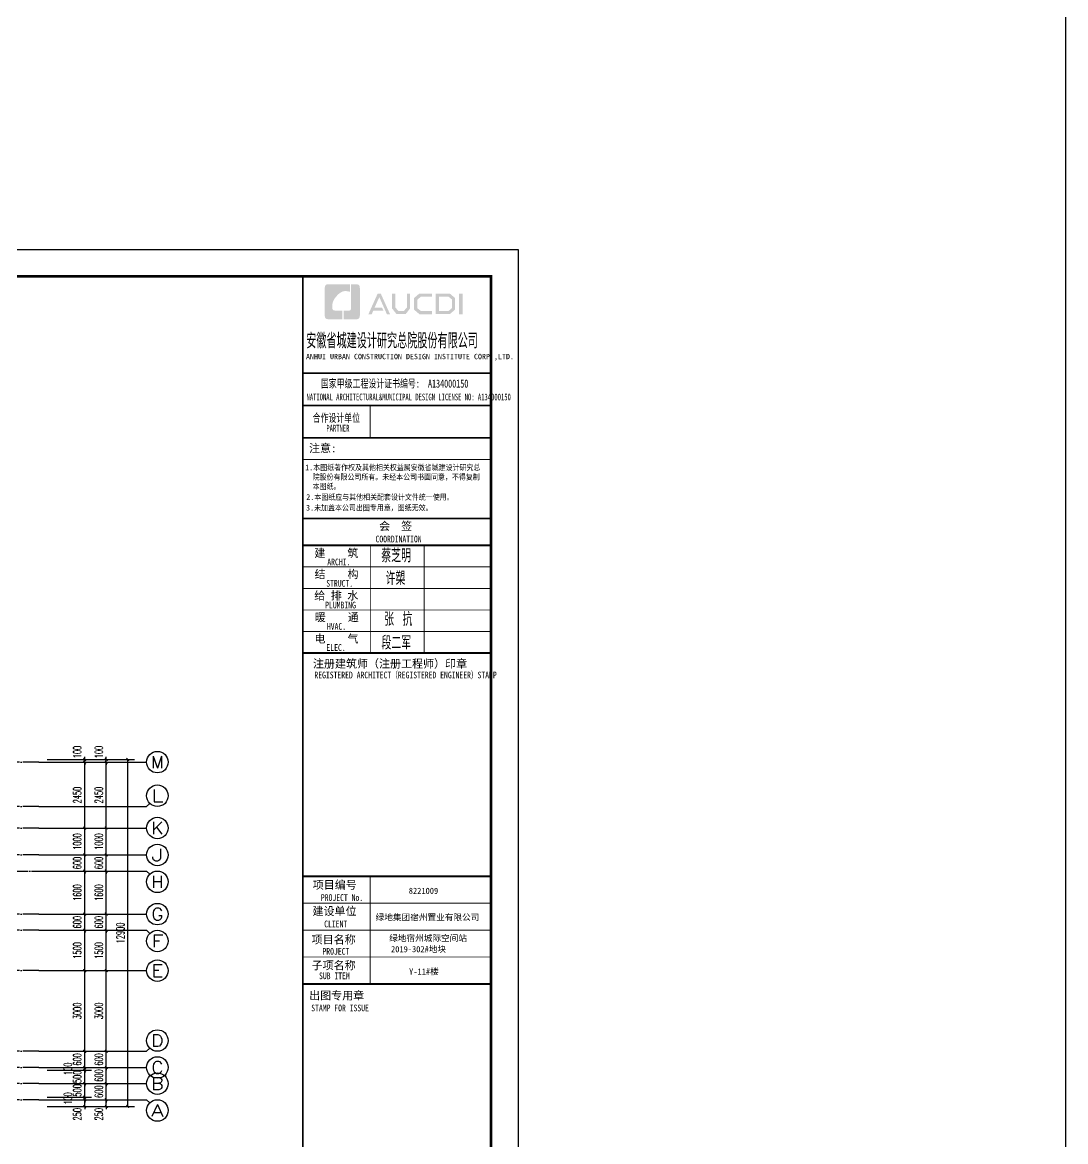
# Model space of a CAD drawing. Extents: x 27938 to 1507990, y 110129 to 923079.
# Drawn here: x 879302 to 918057, y 282654 to 324258 of the extents above; entities that cross this region are included whole.
import ezdxf
from ezdxf.enums import TextEntityAlignment as Align

# ---------------------------------------------------------------- set-up
doc = ezdxf.new("R2010")
doc.units = 0
doc.header["$LTSCALE"] = 1000
doc.header["$MEASUREMENT"] = 0
doc.linetypes.add('DOTE', pattern=[2.42, 2, -0.2, 0.02, -0.2])
for name, color, linetype in [('----建筑底图', 8, 'Continuous'), ('AXIS', 3, 'Continuous'), ('AXIS_TEXT', 7, 'Continuous'), ('DOTE', 1, 'Continuous'), ('图框', 140, 'Continuous'), ('图签文字', 147, 'Continuous')]:
    doc.layers.add(name, color=color, linetype=linetype)
doc.layers.add('yichutu', color=7, linetype='Continuous', true_color=0xffffff, plot=False)
doc.layers.add('图签', color=147, linetype='Continuous', lineweight=18)
doc.styles.add('_TCH_AXIS', font='COMPLEX', dxfattribs={"bigfont": 'GBCBIG'})
doc.styles.add('_TCH_DIM_T3', font='SIMPLEX.shx', dxfattribs={"width": 0.494118, "bigfont": 'GBCBIG.shx'})
doc.styles.add('COMPLEX', font='COMPLEX')
doc.styles.add('HT', font='simhei.ttf')
doc.styles.add('宋体', font='', dxfattribs={"height": 50})
doc.styles.add('建筑图签-1', font='simhei.ttf', dxfattribs={"width": 0.7})
doc.styles.add('建筑图签-2', font='TXT.shx', dxfattribs={"width": 0.5, "bigfont": 'HZTXT.shx'})
doc.styles.get('宋体').set_extended_font_data('SimSun')
doc.dimstyles.new('_TCH_ARCH&&100', dxfattribs={"dimtxt": 297.5, "dimasz": 100, "dimexe": 250, "dimexo": 300, "dimgap": 126.25, "dimtad": 1, "dimdec": 0, "dimzin": 0, "dimdsep": 46, "dimtxsty": '_TCH_DIM_T3', "dimblk": 'ARCHTICK', "dimcen": 0.09, "dimclrt": 4, "dimazin": 2, "dimtfac": 1, "dimtdec": 0, "dimtix": 1, "dimtmove": 2, "dimatfit": 3, "dimfxl": 100, "dimtolj": 1, "dimtzin": 0, "dimarcsym": 0})

# ---------------------------------------------------------------- blocks, each defined once
blk = doc.blocks.new('院标1')
h = blk.add_hatch(color=150)
h.dxf.hatch_style = 1
h.set_gradient(color1=(33, 113, 253), color2=(33, 113, 253), tint=1, name='INVCURVED')
edge = h.paths.add_edge_path()
edge.add_spline(control_points=[(116373, 648379), (116379, 648379), (116382, 648379), (116391, 648379), (116391, 648379), (116391, 648379), (116616, 648379), (116616, 648379), (116616, 648379), (116616, 648379), (116616, 648054), (116616, 648054), (116616, 648054), (116616, 648054), (116108, 648054), (116108, 648054), (116108, 648054), (116028, 648054), (115963, 648111), (115963, 648199), (115963, 648199), (115963, 648199), (115963, 649215), (115963, 649215), (115963, 649215), (115963, 649295), (116018, 649360), (116108, 649360), (116108, 649360), (116108, 649360), (116897, 649360), (116897, 649360), (116897, 649360), (116897, 649360), (116897, 649080), (116897, 649080), (116897, 649080), (116897, 649080), (116566, 649140), (116356, 648859), (116356, 648859), (116245, 648719), (116240, 648545), (116247, 648466), (116247, 648466), (116254, 648386), (116247, 648466), (116247, 648466), (116247, 648466), (116247, 648466), (116258, 648374), (116373, 648379)], knot_values=[0, 0, 0, 0, 0.071429, 0.071429, 0.071429, 0.107143, 0.142857, 0.142857, 0.142857, 0.178571, 0.214286, 0.214286, 0.214286, 0.25, 0.285714, 0.285714, 0.285714, 0.321429, 0.357143, 0.357143, 0.357143, 0.392857, 0.428571, 0.428571, 0.428571, 0.464286, 0.5, 0.5, 0.5, 0.535714, 0.571429, 0.571429, 0.571429, 0.607143, 0.642857, 0.642857, 0.642857, 0.678571, 0.714286, 0.714286, 0.714286, 0.75, 0.785714, 0.785714, 0.785714, 0.821429, 0.857143, 0.857143, 0.857143, 0.928571, 1, 1, 1, 1], degree=3, periodic=0)
h = blk.add_hatch(color=150)
h.dxf.hatch_style = 1
h.set_gradient(color1=(33, 113, 253), color2=(33, 113, 253), tint=1, name='INVCURVED')
edge = h.paths.add_edge_path()
edge.add_spline(control_points=[(117268, 649215), (117268, 649215), (117268, 648199), (117268, 648199), (117268, 648199), (117268, 648114), (117212, 648054), (117123, 648054), (117123, 648054), (117123, 648054), (116663, 648054), (116663, 648054), (116663, 648054), (116663, 648054), (116663, 648379), (116663, 648379), (116663, 648379), (116663, 648379), (116865, 648379), (116865, 648379), (116865, 648379), (116907, 648379), (116941, 648413), (116941, 648455), (116941, 648455), (116941, 648455), (116941, 649360), (116941, 649360), (116941, 649360), (116941, 649360), (117123, 649360), (117123, 649360), (117123, 649360), (117204, 649360), (117268, 649306), (117268, 649215)], knot_values=[0, 0, 0, 0, 0.1, 0.1, 0.1, 0.15, 0.2, 0.2, 0.2, 0.25, 0.3, 0.3, 0.3, 0.35, 0.4, 0.4, 0.4, 0.45, 0.5, 0.5, 0.5, 0.55, 0.6, 0.6, 0.6, 0.65, 0.7, 0.7, 0.7, 0.75, 0.8, 0.8, 0.8, 0.9, 1, 1, 1, 1], degree=3, periodic=0)
blk = doc.blocks.new('TK')
at = {"layer": '图框'}
h = blk.add_hatch(color=256, dxfattribs=at)
h.paths.add_polyline_path([(547288, 547072), (547414, 547072), (547414, 546302), (547288, 546302)])
h.paths.add_polyline_path([(546536, 546956), (546536, 546430), (546896, 546430), (547020, 546536), (547020, 546855), (546900, 546956)], flags=16)
h.paths.add_polyline_path([(546418, 547074), (546418, 546311), (546940, 546311), (547138, 546482), (547138, 546910), (546943, 547074)])
h.paths.add_polyline_path([(546275, 547077), (546275, 546962), (545868, 546962), (545735, 546851), (545735, 546531), (545868, 546429), (546277, 546429), (546277, 546307), (545813, 546307), (545611, 546481), (545611, 546910), (545809, 547077)])
h.paths.add_polyline_path([(544792, 547075), (544912, 547075), (544912, 546565), (545026, 546433), (545237, 546433), (545351, 546565), (545351, 547075), (545465, 547075), (545465, 546528), (545301, 546311), (544963, 546311), (544792, 546530)])
h.paths.add_polyline_path([(544260, 547074), (544377, 547074), (544719, 546310), (544603, 546310), (544322, 546944), (544147, 546556), (544418, 546556), (544479, 546440), (544098, 546440), (544039, 546308), (543916, 546308)])
for p, q in [((541480, 544114), (548480, 544114)), ((541480, 544114), (548480, 544114)), ((541480, 542914), (548480, 542914))]:
    blk.add_line(p, q, dxfattribs=at)
blk.add_lwpolyline([(465375, 548714), (549475, 548714), (549475, 489314), (465375, 489314)], close=True, dxfattribs=at)
blk.add_lwpolyline([(465375, 548714), (549475, 548714), (549475, 489314), (465375, 489314)], close=True, dxfattribs=at)
at = {"layer": '图框', "const_width": 100}
blk.add_lwpolyline([(548475, 490314), (548475, 547714), (467875, 547714), (467875, 490314)], close=True, dxfattribs=at)
at = {"layer": '图框'}
for points, const_width in [([(541480, 490314), (541480, 547714)], 70), ([(541480, 544114), (548480, 544114)], 60), ([(541480, 542914), (548480, 542914)], 60), ([(541480, 542914), (548480, 542914)], 60), ([(543980, 542914), (543980, 541714)], 35), ([(541480, 541714), (548480, 541714)], 60), ([(541480, 541714), (548480, 541714)], 60), ([(541480, 540913), (548480, 540913)], 35), ([(541488, 538714), (548488, 538714)], 60), ([(541488, 537714), (548488, 537714)], 70), ([(541488, 537714), (548488, 537714)], 70), ([(543988, 537714), (543988, 533714)], 35), ([(545988, 537714), (545988, 533714)], 35), ([(541488, 536914), (548488, 536914)], 35), ([(541488, 536114), (548488, 536114)], 35), ([(541488, 535314), (548488, 535314)], 35), ([(541488, 534514), (548488, 534514)], 35), ([(541488, 533714), (548488, 533714)], 70), ([(541480, 525414), (548480, 525414)], 70), ([(541480, 525414), (548480, 525414)], 70), ([(543980, 521414), (543980, 525414)], 35), ([(541480, 524414), (548480, 524414)], 35), ([(541480, 523414), (548480, 523414)], 35), ([(541480, 522414), (548480, 522414)], 35), ([(548480, 521414), (541480, 521414)], 70)]:
    blk.add_lwpolyline(points, dxfattribs=dict(at, const_width=const_width))
blk.add_blockref('院标1', (426331, -101935))
for s, height, style, width, p in [('ANHUI URBAN CONSTRUCTION DESIGN INSTITUTE CORP.,LTD.', 200, '建筑图签-1', 0.91, (541598, 544636)), ('NATIONAL ARCHITECTURAL&MUNICIPAL DESIGN LICENSE NO: A134000150', 250, '建筑图签-1', 0.6, (541617, 543108)), ('PARTNER', 250, '建筑图签-1', 0.6, (542355, 541947)), ('1.本图纸著作权及其他相关权益属安徽省城建设计研究总', 210, 'HT', 0.88, (541566, 540507)), ('本图纸。', 210, 'HT', 0.88, (541845, 539803)), ('院股份有限公司所有。未经本公司书面同意，不得复制', 210, 'HT', 0.88, (541845, 540153)), (' 2.本图纸应与其他相关配套设计文件统一使用。 ', 210, 'HT', 0.88, (541455, 539406)), ('3.未加盖本公司出图专用章，图纸无效。', 210, 'HT', 0.88, (541598, 539011)), ('COORDINATION', 250, '建筑图签-1', 0.7, (544180, 537827)), ('ARCHI.', 250, '建筑图签-1', 0.7, (542389, 536975)), ('STRUCT.', 250, '建筑图签-1', 0.7, (542350, 536179)), ('PLUMBING', 250, '建筑图签-1', 0.7, (542309, 535372)), ('HVAC.', 250, '建筑图签-1', 0.7, (542374, 534579)), ('ELEC.', 250, '建筑图签-1', 0.7, (542358, 533794)), ('REGISTERED ARCHITECT（REGISTERED ENGINEER）STAMP', 250, '建筑图签-1', 0.7, (541909, 532772)), ('PROJECT No.', 250, '建筑图签-1', 0.7, (542150, 524499, -1799)), ('CLIENT', 250, '建筑图签-1', 0.7, (542274, 523520)), ('PROJECT', 250, '建筑图签-1', 0.7, (542209, 522500)), ('SUB ITEM', 250, '建筑图签-1', 0.7, (542082, 521589)), ('STAMP FOR ISSUE', 250, '建筑图签-1', 0.7, (541793, 520395))]:
    blk.add_text(s, height=height, dxfattribs=dict(at, style=style, width=width)).set_placement(p)
at = {"layer": '图签', "color": 2, "style": '宋体'}
for s, height, p in [('8221009', 229.3, (545417, 524761)), ('绿地集团宿州置业有限公司', 229.34, (544185, 523776)), ('绿地宿州城际空间站', 229.3, (544690, 523001)), ('2019-302#地块', 229.34, (544757, 522592)), ('Y-11#楼', 229.3, (545429, 521761))]:
    blk.add_text(s, height=height, dxfattribs=at).set_placement(p)
at = {"layer": '图签文字', "color": 7, "style": '建筑图签-1'}
for s, height, width, p in [('安徽省城建设计研究总院股份有限公司', 500, 0.55, (541608, 545091)), ('国家甲级工程设计证书编号:  A134000150', 300, 0.7, (542152, 543581)), ('合作设计单位', 300, 0.7, (541845, 542304))]:
    blk.add_text(s, height=height, dxfattribs=dict(at, width=width)).set_placement(p)
for s, p in [('注意:', (541711, 541177)), ('会  签', (544315, 538281)), ('建    筑', (541910, 537280)), ('结    构', (541914, 536493)), ('给 排 水', (541905, 535699)), ('暖    通', (541923, 534896)), ('电    气', (541913, 534096)), ('注册建筑师（注册工程师）印章', (541855, 533167)), ('项目编号', (541848, 524946)), ('建设单位', (541840, 523969)), ('项目名称', (541807, 522911)), ('子项名称', (541807, 521954)), ('出图专用章', (541716, 520832))]:
    blk.add_text(s, height=300, dxfattribs=at).set_placement(p)
at = {"layer": '图签文字', "color": 1, "style": '建筑图签-2', "width": 0.7}
for s, p in [('蔡芝明', (544395, 537085)), ('许槊', (544555, 536242)), ('张 抗', (544505, 534724)), ('段二军', (544401, 533845))]:
    blk.add_text(s, height=500, dxfattribs=at).set_placement(p)
blk = doc.blocks.new('yct-841-594-84100-59399.9999999999-100-1000.0')
at = {"layer": 'yichutu', "color": 7, "true_color": 0xffffff}
blk.add_lwpolyline([(0, 0), (0, 59400), (84100, 59400), (84100, 0)], close=True, dxfattribs=at)
blk = doc.blocks.new('_ArchTick')
at = {"color": 0, "linetype": 'ByBlock', "const_width": 0.4}
blk.add_lwpolyline([(-0.5, -0.5), (0.5, 0.5)], dxfattribs=at)
blk = doc.blocks.new('*D1245')
at = {"layer": 'AXIS', "color": 0, "lineweight": -2}
for p, q in [((66602, -16550), (69852, -16550)), ((69602, -29450), (69602, -16550)), ((66602, -29450), (69852, -29450))]:
    blk.add_line(p, q, dxfattribs=at)
at = {"layer": 'Defpoints', "color": 0}
for p in [(66302, -16550), (69602, -16550), (66302, -29450)]:
    blk.add_point(p, dxfattribs=at)
at = {"layer": 'AXIS', "color": 0, "lineweight": -2, "xscale": 100, "yscale": 100, "zscale": 100}
for p, rotation in [((69602, -16550), 90), ((69602, -29450), 270)]:
    blk.add_blockref('_ArchTick', p, dxfattribs=dict(at, rotation=rotation))
at = {"layer": 'AXIS', "color": 4, "insert": (69327, -23000), "char_height": 297.5, "attachment_point": 5, "rotation": 90, "style": '_TCH_DIM_T3'}
blk.add_mtext('\\A1;12900', dxfattribs=at)
blk = doc.blocks.new('*D1246')
at = {"layer": 'AXIS', "color": 0, "lineweight": -2}
for p, q in [((68802, -29200), (68802, -29100)), ((66602, -29200), (69052, -29200)), ((66602, -29450), (69052, -29450)), ((68802, -29450), (68802, -29200)), ((68802, -29450), (68802, -29550))]:
    blk.add_line(p, q, dxfattribs=at)
at = {"layer": 'Defpoints', "color": 0}
for p in [(66302, -29200), (66302, -29450), (68802, -29200)]:
    blk.add_point(p, dxfattribs=at)
at = {"layer": 'AXIS', "color": 0, "lineweight": -2, "xscale": 100, "yscale": 100, "zscale": 100}
for p, rotation in [((68802, -29200), 270), ((68802, -29450), 90)]:
    blk.add_blockref('_ArchTick', p, dxfattribs=dict(at, rotation=rotation))
at = {"layer": 'AXIS', "color": 4, "insert": (68527, -29739), "char_height": 297.5, "attachment_point": 5, "rotation": 90, "style": '_TCH_DIM_T3'}
blk.add_mtext('\\A1;250', dxfattribs=at)
blk = doc.blocks.new('*D1247')
at = {"layer": 'AXIS', "color": 0, "lineweight": -2}
for p, q in [((66602, -28600), (69052, -28600)), ((68802, -28600), (68802, -28500)), ((68802, -29200), (68802, -28600)), ((66602, -29200), (69052, -29200)), ((68802, -29200), (68802, -29300))]:
    blk.add_line(p, q, dxfattribs=at)
at = {"layer": 'Defpoints', "color": 0}
for p in [(66302, -28600), (68802, -28600), (66302, -29200)]:
    blk.add_point(p, dxfattribs=at)
at = {"layer": 'AXIS', "color": 0, "lineweight": -2, "xscale": 100, "yscale": 100, "zscale": 100}
for p, rotation in [((68802, -28600), 270), ((68802, -29200), 90)]:
    blk.add_blockref('_ArchTick', p, dxfattribs=dict(at, rotation=rotation))
at = {"layer": 'AXIS', "color": 4, "insert": (68527, -28900), "char_height": 297.5, "attachment_point": 5, "rotation": 90, "style": '_TCH_DIM_T3'}
blk.add_mtext('\\A1;600', dxfattribs=at)
blk = doc.blocks.new('*D1248')
at = {"layer": 'AXIS', "color": 0, "lineweight": -2}
for p, q in [((66602, -28000), (69052, -28000)), ((68802, -28000), (68802, -27900)), ((68802, -28600), (68802, -28000)), ((66602, -28600), (69052, -28600)), ((68802, -28600), (68802, -28700))]:
    blk.add_line(p, q, dxfattribs=at)
at = {"layer": 'Defpoints', "color": 0}
for p in [(66302, -28000), (68802, -28000), (66302, -28600)]:
    blk.add_point(p, dxfattribs=at)
at = {"layer": 'AXIS', "color": 0, "lineweight": -2, "xscale": 100, "yscale": 100, "zscale": 100}
for p, rotation in [((68802, -28000), 270), ((68802, -28600), 90)]:
    blk.add_blockref('_ArchTick', p, dxfattribs=dict(at, rotation=rotation))
at = {"layer": 'AXIS', "color": 4, "insert": (68527, -28300), "char_height": 297.5, "attachment_point": 5, "rotation": 90, "style": '_TCH_DIM_T3'}
blk.add_mtext('\\A1;600', dxfattribs=at)
blk = doc.blocks.new('*D1249')
at = {"layer": 'AXIS', "color": 0, "lineweight": -2}
for p, q in [((66602, -27400), (69052, -27400)), ((68802, -27400), (68802, -27300)), ((68802, -28000), (68802, -27400)), ((66602, -28000), (69052, -28000)), ((68802, -28000), (68802, -28100))]:
    blk.add_line(p, q, dxfattribs=at)
at = {"layer": 'Defpoints', "color": 0}
for p in [(66302, -27400), (68802, -27400), (66302, -28000)]:
    blk.add_point(p, dxfattribs=at)
at = {"layer": 'AXIS', "color": 0, "lineweight": -2, "xscale": 100, "yscale": 100, "zscale": 100}
for p, rotation in [((68802, -27400), 270), ((68802, -28000), 90)]:
    blk.add_blockref('_ArchTick', p, dxfattribs=dict(at, rotation=rotation))
at = {"layer": 'AXIS', "color": 4, "insert": (68527, -27700), "char_height": 297.5, "attachment_point": 5, "rotation": 90, "style": '_TCH_DIM_T3'}
blk.add_mtext('\\A1;600', dxfattribs=at)
blk = doc.blocks.new('*D1250')
at = {"layer": 'AXIS', "color": 0, "lineweight": -2}
for p, q in [((66602, -24400), (69052, -24400)), ((68802, -27400), (68802, -24400)), ((66602, -27400), (69052, -27400))]:
    blk.add_line(p, q, dxfattribs=at)
at = {"layer": 'Defpoints', "color": 0}
for p in [(66302, -24400), (68802, -24400), (66302, -27400)]:
    blk.add_point(p, dxfattribs=at)
at = {"layer": 'AXIS', "color": 0, "lineweight": -2, "xscale": 100, "yscale": 100, "zscale": 100}
for p, rotation in [((68802, -24400), 90), ((68802, -27400), 270)]:
    blk.add_blockref('_ArchTick', p, dxfattribs=dict(at, rotation=rotation))
at = {"layer": 'AXIS', "color": 4, "insert": (68527, -25900), "char_height": 297.5, "attachment_point": 5, "rotation": 90, "style": '_TCH_DIM_T3'}
blk.add_mtext('\\A1;3000', dxfattribs=at)
blk = doc.blocks.new('*D1251')
at = {"layer": 'AXIS', "color": 0, "lineweight": -2}
for p, q in [((66602, -22900), (69052, -22900)), ((68802, -24400), (68802, -22900)), ((66602, -24400), (69052, -24400))]:
    blk.add_line(p, q, dxfattribs=at)
at = {"layer": 'Defpoints', "color": 0}
for p in [(66302, -22900), (68802, -22900), (66302, -24400)]:
    blk.add_point(p, dxfattribs=at)
at = {"layer": 'AXIS', "color": 0, "lineweight": -2, "xscale": 100, "yscale": 100, "zscale": 100}
for p, rotation in [((68802, -22900), 90), ((68802, -24400), 270)]:
    blk.add_blockref('_ArchTick', p, dxfattribs=dict(at, rotation=rotation))
at = {"layer": 'AXIS', "color": 4, "insert": (68527, -23650), "char_height": 297.5, "attachment_point": 5, "rotation": 90, "style": '_TCH_DIM_T3'}
blk.add_mtext('\\A1;1500', dxfattribs=at)
blk = doc.blocks.new('*D1252')
at = {"layer": 'AXIS', "color": 0, "lineweight": -2}
for p, q in [((66602, -22300), (69052, -22300)), ((68802, -22300), (68802, -22200)), ((68802, -22900), (68802, -22300)), ((66602, -22900), (69052, -22900)), ((68802, -22900), (68802, -23000))]:
    blk.add_line(p, q, dxfattribs=at)
at = {"layer": 'Defpoints', "color": 0}
for p in [(66302, -22300), (68802, -22300), (66302, -22900)]:
    blk.add_point(p, dxfattribs=at)
at = {"layer": 'AXIS', "color": 0, "lineweight": -2, "xscale": 100, "yscale": 100, "zscale": 100}
for p, rotation in [((68802, -22300), 270), ((68802, -22900), 90)]:
    blk.add_blockref('_ArchTick', p, dxfattribs=dict(at, rotation=rotation))
at = {"layer": 'AXIS', "color": 4, "insert": (68527, -22600), "char_height": 297.5, "attachment_point": 5, "rotation": 90, "style": '_TCH_DIM_T3'}
blk.add_mtext('\\A1;600', dxfattribs=at)
blk = doc.blocks.new('*D1253')
at = {"layer": 'AXIS', "color": 0, "lineweight": -2}
for p, q in [((66602, -20700), (69052, -20700)), ((68802, -22300), (68802, -20700)), ((66602, -22300), (69052, -22300))]:
    blk.add_line(p, q, dxfattribs=at)
at = {"layer": 'Defpoints', "color": 0}
for p in [(66302, -20700), (68802, -20700), (66302, -22300)]:
    blk.add_point(p, dxfattribs=at)
at = {"layer": 'AXIS', "color": 0, "lineweight": -2, "xscale": 100, "yscale": 100, "zscale": 100}
for p, rotation in [((68802, -20700), 90), ((68802, -22300), 270)]:
    blk.add_blockref('_ArchTick', p, dxfattribs=dict(at, rotation=rotation))
at = {"layer": 'AXIS', "color": 4, "insert": (68527, -21500), "char_height": 297.5, "attachment_point": 5, "rotation": 90, "style": '_TCH_DIM_T3'}
blk.add_mtext('\\A1;1600', dxfattribs=at)
blk = doc.blocks.new('*D1254')
at = {"layer": 'AXIS', "color": 0, "lineweight": -2}
for p, q in [((66602, -20100), (69052, -20100)), ((68802, -20100), (68802, -20000)), ((68802, -20700), (68802, -20100)), ((66602, -20700), (69052, -20700)), ((68802, -20700), (68802, -20800))]:
    blk.add_line(p, q, dxfattribs=at)
at = {"layer": 'Defpoints', "color": 0}
for p in [(66302, -20100), (68802, -20100), (66302, -20700)]:
    blk.add_point(p, dxfattribs=at)
at = {"layer": 'AXIS', "color": 0, "lineweight": -2, "xscale": 100, "yscale": 100, "zscale": 100}
for p, rotation in [((68802, -20100), 270), ((68802, -20700), 90)]:
    blk.add_blockref('_ArchTick', p, dxfattribs=dict(at, rotation=rotation))
at = {"layer": 'AXIS', "color": 4, "insert": (68527, -20400), "char_height": 297.5, "attachment_point": 5, "rotation": 90, "style": '_TCH_DIM_T3'}
blk.add_mtext('\\A1;600', dxfattribs=at)
blk = doc.blocks.new('*D1255')
at = {"layer": 'AXIS', "color": 0, "lineweight": -2}
for p, q in [((66602, -19100), (69052, -19100)), ((68802, -20100), (68802, -19100)), ((66602, -20100), (69052, -20100))]:
    blk.add_line(p, q, dxfattribs=at)
at = {"layer": 'Defpoints', "color": 0}
for p in [(66302, -19100), (68802, -19100), (66302, -20100)]:
    blk.add_point(p, dxfattribs=at)
at = {"layer": 'AXIS', "color": 0, "lineweight": -2, "xscale": 100, "yscale": 100, "zscale": 100}
for p, rotation in [((68802, -19100), 90), ((68802, -20100), 270)]:
    blk.add_blockref('_ArchTick', p, dxfattribs=dict(at, rotation=rotation))
at = {"layer": 'AXIS', "color": 4, "insert": (68527, -19600), "char_height": 297.5, "attachment_point": 5, "rotation": 90, "style": '_TCH_DIM_T3'}
blk.add_mtext('\\A1;1000', dxfattribs=at)
blk = doc.blocks.new('*D1256')
at = {"layer": 'AXIS', "color": 0, "lineweight": -2}
for p, q in [((66602, -16650), (69052, -16650)), ((68802, -19100), (68802, -16650)), ((66602, -19100), (69052, -19100))]:
    blk.add_line(p, q, dxfattribs=at)
at = {"layer": 'Defpoints', "color": 0}
for p in [(66302, -16650), (68802, -16650), (66302, -19100)]:
    blk.add_point(p, dxfattribs=at)
at = {"layer": 'AXIS', "color": 0, "lineweight": -2, "xscale": 100, "yscale": 100, "zscale": 100}
for p, rotation in [((68802, -16650), 90), ((68802, -19100), 270)]:
    blk.add_blockref('_ArchTick', p, dxfattribs=dict(at, rotation=rotation))
at = {"layer": 'AXIS', "color": 4, "insert": (68527, -17875), "char_height": 297.5, "attachment_point": 5, "rotation": 90, "style": '_TCH_DIM_T3'}
blk.add_mtext('\\A1;2450', dxfattribs=at)
blk = doc.blocks.new('*D1257')
at = {"layer": 'AXIS', "color": 0, "lineweight": -2}
for p, q in [((66602, -16550), (69052, -16550)), ((68802, -16550), (68802, -16450)), ((68802, -16650), (68802, -16550)), ((66602, -16650), (69052, -16650)), ((68802, -16650), (68802, -16750))]:
    blk.add_line(p, q, dxfattribs=at)
at = {"layer": 'Defpoints', "color": 0}
for p in [(66302, -16550), (68802, -16550), (66302, -16650)]:
    blk.add_point(p, dxfattribs=at)
at = {"layer": 'AXIS', "color": 0, "lineweight": -2, "xscale": 100, "yscale": 100, "zscale": 100}
for p, rotation in [((68802, -16550), 270), ((68802, -16650), 90)]:
    blk.add_blockref('_ArchTick', p, dxfattribs=dict(at, rotation=rotation))
at = {"layer": 'AXIS', "color": 4, "insert": (68527, -16275), "char_height": 297.5, "attachment_point": 5, "rotation": 90, "style": '_TCH_DIM_T3'}
blk.add_mtext('\\A1;100', dxfattribs=at)
blk = doc.blocks.new('*D1258')
at = {"layer": 'AXIS', "color": 0, "lineweight": -2}
for p, q in [((68002, -29200), (68002, -29100)), ((66602, -29200), (68252, -29200)), ((66602, -29450), (68252, -29450)), ((68002, -29450), (68002, -29200)), ((68002, -29450), (68002, -29550))]:
    blk.add_line(p, q, dxfattribs=at)
at = {"layer": 'Defpoints', "color": 0}
for p in [(66302, -29200), (66302, -29450), (68002, -29200)]:
    blk.add_point(p, dxfattribs=at)
at = {"layer": 'AXIS', "color": 0, "lineweight": -2, "xscale": 100, "yscale": 100, "zscale": 100}
for p, rotation in [((68002, -29200), 270), ((68002, -29450), 90)]:
    blk.add_blockref('_ArchTick', p, dxfattribs=dict(at, rotation=rotation))
at = {"layer": 'AXIS', "color": 4, "insert": (67727, -29739), "char_height": 297.5, "attachment_point": 5, "rotation": 90, "style": '_TCH_DIM_T3'}
blk.add_mtext('\\A1;250', dxfattribs=at)
blk = doc.blocks.new('*D1259')
at = {"layer": 'AXIS', "color": 0, "lineweight": -2}
for p, q in [((66602, -29100), (68252, -29100)), ((68002, -29100), (68002, -29000)), ((68002, -29200), (68002, -29100)), ((66602, -29200), (68252, -29200)), ((68002, -29200), (68002, -29300))]:
    blk.add_line(p, q, dxfattribs=at)
at = {"layer": 'Defpoints', "color": 0}
for p in [(66302, -29100), (68002, -29100), (66302, -29200)]:
    blk.add_point(p, dxfattribs=at)
at = {"layer": 'AXIS', "color": 0, "lineweight": -2, "xscale": 100, "yscale": 100, "zscale": 100}
for p, rotation in [((68002, -29100), 270), ((68002, -29200), 90)]:
    blk.add_blockref('_ArchTick', p, dxfattribs=dict(at, rotation=rotation))
at = {"layer": 'AXIS', "color": 4, "insert": (67377, -29150), "char_height": 297.5, "attachment_point": 5, "rotation": 90, "style": '_TCH_DIM_T3'}
blk.add_mtext('\\A1;100', dxfattribs=at)
blk = doc.blocks.new('*D1260')
at = {"layer": 'AXIS', "color": 0, "lineweight": -2}
for p, q in [((66602, -28600), (68252, -28600)), ((68002, -28600), (68002, -28500)), ((68002, -29100), (68002, -28600)), ((66602, -29100), (68252, -29100)), ((68002, -29100), (68002, -29200))]:
    blk.add_line(p, q, dxfattribs=at)
at = {"layer": 'Defpoints', "color": 0}
for p in [(66302, -28600), (68002, -28600), (66302, -29100)]:
    blk.add_point(p, dxfattribs=at)
at = {"layer": 'AXIS', "color": 0, "lineweight": -2, "xscale": 100, "yscale": 100, "zscale": 100}
for p, rotation in [((68002, -28600), 270), ((68002, -29100), 90)]:
    blk.add_blockref('_ArchTick', p, dxfattribs=dict(at, rotation=rotation))
at = {"layer": 'AXIS', "color": 4, "insert": (67727, -28850), "char_height": 297.5, "attachment_point": 5, "rotation": 90, "style": '_TCH_DIM_T3'}
blk.add_mtext('\\A1;500', dxfattribs=at)
blk = doc.blocks.new('*D1261')
at = {"layer": 'AXIS', "color": 0, "lineweight": -2}
for p, q in [((66602, -28100), (68252, -28100)), ((68002, -28100), (68002, -28000)), ((68002, -28600), (68002, -28100)), ((66602, -28600), (68252, -28600)), ((68002, -28600), (68002, -28700))]:
    blk.add_line(p, q, dxfattribs=at)
at = {"layer": 'Defpoints', "color": 0}
for p in [(66302, -28100), (68002, -28100), (66302, -28600)]:
    blk.add_point(p, dxfattribs=at)
at = {"layer": 'AXIS', "color": 0, "lineweight": -2, "xscale": 100, "yscale": 100, "zscale": 100}
for p, rotation in [((68002, -28100), 270), ((68002, -28600), 90)]:
    blk.add_blockref('_ArchTick', p, dxfattribs=dict(at, rotation=rotation))
at = {"layer": 'AXIS', "color": 4, "insert": (67727, -28350), "char_height": 297.5, "attachment_point": 5, "rotation": 90, "style": '_TCH_DIM_T3'}
blk.add_mtext('\\A1;500', dxfattribs=at)
blk = doc.blocks.new('*D1262')
at = {"layer": 'AXIS', "color": 0, "lineweight": -2}
for p, q in [((66602, -28000), (68252, -28000)), ((66602, -28100), (68252, -28100)), ((68002, -28000), (68002, -27900)), ((68002, -28100), (68002, -28000)), ((68002, -28100), (68002, -28200))]:
    blk.add_line(p, q, dxfattribs=at)
at = {"layer": 'Defpoints', "color": 0}
for p in [(66302, -28000), (66302, -28100), (68002, -28000)]:
    blk.add_point(p, dxfattribs=at)
at = {"layer": 'AXIS', "color": 0, "lineweight": -2, "xscale": 100, "yscale": 100, "zscale": 100}
for p, rotation in [((68002, -28000), 270), ((68002, -28100), 90)]:
    blk.add_blockref('_ArchTick', p, dxfattribs=dict(at, rotation=rotation))
at = {"layer": 'AXIS', "color": 4, "insert": (67377, -28050), "char_height": 297.5, "attachment_point": 5, "rotation": 90, "style": '_TCH_DIM_T3'}
blk.add_mtext('\\A1;100', dxfattribs=at)
blk = doc.blocks.new('*D1263')
at = {"layer": 'AXIS', "color": 0, "lineweight": -2}
for p, q in [((66602, -27400), (68252, -27400)), ((68002, -27400), (68002, -27300)), ((68002, -28000), (68002, -27400)), ((66602, -28000), (68252, -28000)), ((68002, -28000), (68002, -28100))]:
    blk.add_line(p, q, dxfattribs=at)
at = {"layer": 'Defpoints', "color": 0}
for p in [(66302, -27400), (68002, -27400), (66302, -28000)]:
    blk.add_point(p, dxfattribs=at)
at = {"layer": 'AXIS', "color": 0, "lineweight": -2, "xscale": 100, "yscale": 100, "zscale": 100}
for p, rotation in [((68002, -27400), 270), ((68002, -28000), 90)]:
    blk.add_blockref('_ArchTick', p, dxfattribs=dict(at, rotation=rotation))
at = {"layer": 'AXIS', "color": 4, "insert": (67727, -27700), "char_height": 297.5, "attachment_point": 5, "rotation": 90, "style": '_TCH_DIM_T3'}
blk.add_mtext('\\A1;600', dxfattribs=at)
blk = doc.blocks.new('*D1264')
at = {"layer": 'AXIS', "color": 0, "lineweight": -2}
for p, q in [((66602, -24400), (68252, -24400)), ((68002, -27400), (68002, -24400)), ((66602, -27400), (68252, -27400))]:
    blk.add_line(p, q, dxfattribs=at)
at = {"layer": 'Defpoints', "color": 0}
for p in [(66302, -24400), (68002, -24400), (66302, -27400)]:
    blk.add_point(p, dxfattribs=at)
at = {"layer": 'AXIS', "color": 0, "lineweight": -2, "xscale": 100, "yscale": 100, "zscale": 100}
for p, rotation in [((68002, -24400), 90), ((68002, -27400), 270)]:
    blk.add_blockref('_ArchTick', p, dxfattribs=dict(at, rotation=rotation))
at = {"layer": 'AXIS', "color": 4, "insert": (67727, -25900), "char_height": 297.5, "attachment_point": 5, "rotation": 90, "style": '_TCH_DIM_T3'}
blk.add_mtext('\\A1;3000', dxfattribs=at)
blk = doc.blocks.new('*D1265')
at = {"layer": 'AXIS', "color": 0, "lineweight": -2}
for p, q in [((66602, -22900), (68252, -22900)), ((68002, -24400), (68002, -22900)), ((66602, -24400), (68252, -24400))]:
    blk.add_line(p, q, dxfattribs=at)
at = {"layer": 'Defpoints', "color": 0}
for p in [(66302, -22900), (68002, -22900), (66302, -24400)]:
    blk.add_point(p, dxfattribs=at)
at = {"layer": 'AXIS', "color": 0, "lineweight": -2, "xscale": 100, "yscale": 100, "zscale": 100}
for p, rotation in [((68002, -22900), 90), ((68002, -24400), 270)]:
    blk.add_blockref('_ArchTick', p, dxfattribs=dict(at, rotation=rotation))
at = {"layer": 'AXIS', "color": 4, "insert": (67727, -23650), "char_height": 297.5, "attachment_point": 5, "rotation": 90, "style": '_TCH_DIM_T3'}
blk.add_mtext('\\A1;1500', dxfattribs=at)
blk = doc.blocks.new('*D1266')
at = {"layer": 'AXIS', "color": 0, "lineweight": -2}
for p, q in [((66602, -22300), (68252, -22300)), ((68002, -22300), (68002, -22200)), ((68002, -22900), (68002, -22300)), ((66602, -22900), (68252, -22900)), ((68002, -22900), (68002, -23000))]:
    blk.add_line(p, q, dxfattribs=at)
at = {"layer": 'Defpoints', "color": 0}
for p in [(66302, -22300), (68002, -22300), (66302, -22900)]:
    blk.add_point(p, dxfattribs=at)
at = {"layer": 'AXIS', "color": 0, "lineweight": -2, "xscale": 100, "yscale": 100, "zscale": 100}
for p, rotation in [((68002, -22300), 270), ((68002, -22900), 90)]:
    blk.add_blockref('_ArchTick', p, dxfattribs=dict(at, rotation=rotation))
at = {"layer": 'AXIS', "color": 4, "insert": (67727, -22600), "char_height": 297.5, "attachment_point": 5, "rotation": 90, "style": '_TCH_DIM_T3'}
blk.add_mtext('\\A1;600', dxfattribs=at)
blk = doc.blocks.new('*D1267')
at = {"layer": 'AXIS', "color": 0, "lineweight": -2}
for p, q in [((66602, -20700), (68252, -20700)), ((68002, -22300), (68002, -20700)), ((66602, -22300), (68252, -22300))]:
    blk.add_line(p, q, dxfattribs=at)
at = {"layer": 'Defpoints', "color": 0}
for p in [(66302, -20700), (68002, -20700), (66302, -22300)]:
    blk.add_point(p, dxfattribs=at)
at = {"layer": 'AXIS', "color": 0, "lineweight": -2, "xscale": 100, "yscale": 100, "zscale": 100}
for p, rotation in [((68002, -20700), 90), ((68002, -22300), 270)]:
    blk.add_blockref('_ArchTick', p, dxfattribs=dict(at, rotation=rotation))
at = {"layer": 'AXIS', "color": 4, "insert": (67727, -21500), "char_height": 297.5, "attachment_point": 5, "rotation": 90, "style": '_TCH_DIM_T3'}
blk.add_mtext('\\A1;1600', dxfattribs=at)
blk = doc.blocks.new('*D1268')
at = {"layer": 'AXIS', "color": 0, "lineweight": -2}
for p, q in [((66602, -20100), (68252, -20100)), ((68002, -20100), (68002, -20000)), ((68002, -20700), (68002, -20100)), ((66602, -20700), (68252, -20700)), ((68002, -20700), (68002, -20800))]:
    blk.add_line(p, q, dxfattribs=at)
at = {"layer": 'Defpoints', "color": 0}
for p in [(66302, -20100), (68002, -20100), (66302, -20700)]:
    blk.add_point(p, dxfattribs=at)
at = {"layer": 'AXIS', "color": 0, "lineweight": -2, "xscale": 100, "yscale": 100, "zscale": 100}
for p, rotation in [((68002, -20100), 270), ((68002, -20700), 90)]:
    blk.add_blockref('_ArchTick', p, dxfattribs=dict(at, rotation=rotation))
at = {"layer": 'AXIS', "color": 4, "insert": (67727, -20400), "char_height": 297.5, "attachment_point": 5, "rotation": 90, "style": '_TCH_DIM_T3'}
blk.add_mtext('\\A1;600', dxfattribs=at)
blk = doc.blocks.new('*D1269')
at = {"layer": 'AXIS', "color": 0, "lineweight": -2}
for p, q in [((66602, -19100), (68252, -19100)), ((68002, -20100), (68002, -19100)), ((66602, -20100), (68252, -20100))]:
    blk.add_line(p, q, dxfattribs=at)
at = {"layer": 'Defpoints', "color": 0}
for p in [(66302, -19100), (68002, -19100), (66302, -20100)]:
    blk.add_point(p, dxfattribs=at)
at = {"layer": 'AXIS', "color": 0, "lineweight": -2, "xscale": 100, "yscale": 100, "zscale": 100}
for p, rotation in [((68002, -19100), 90), ((68002, -20100), 270)]:
    blk.add_blockref('_ArchTick', p, dxfattribs=dict(at, rotation=rotation))
at = {"layer": 'AXIS', "color": 4, "insert": (67727, -19600), "char_height": 297.5, "attachment_point": 5, "rotation": 90, "style": '_TCH_DIM_T3'}
blk.add_mtext('\\A1;1000', dxfattribs=at)
blk = doc.blocks.new('*D1270')
at = {"layer": 'AXIS', "color": 0, "lineweight": -2}
for p, q in [((66602, -16650), (68252, -16650)), ((68002, -19100), (68002, -16650)), ((66602, -19100), (68252, -19100))]:
    blk.add_line(p, q, dxfattribs=at)
at = {"layer": 'Defpoints', "color": 0}
for p in [(66302, -16650), (68002, -16650), (66302, -19100)]:
    blk.add_point(p, dxfattribs=at)
at = {"layer": 'AXIS', "color": 0, "lineweight": -2, "xscale": 100, "yscale": 100, "zscale": 100}
for p, rotation in [((68002, -16650), 90), ((68002, -19100), 270)]:
    blk.add_blockref('_ArchTick', p, dxfattribs=dict(at, rotation=rotation))
at = {"layer": 'AXIS', "color": 4, "insert": (67727, -17875), "char_height": 297.5, "attachment_point": 5, "rotation": 90, "style": '_TCH_DIM_T3'}
blk.add_mtext('\\A1;2450', dxfattribs=at)
blk = doc.blocks.new('*D1271')
at = {"layer": 'AXIS', "color": 0, "lineweight": -2}
for p, q in [((66602, -16550), (68252, -16550)), ((68002, -16550), (68002, -16450)), ((68002, -16650), (68002, -16550)), ((66602, -16650), (68252, -16650)), ((68002, -16650), (68002, -16750))]:
    blk.add_line(p, q, dxfattribs=at)
at = {"layer": 'Defpoints', "color": 0}
for p in [(66302, -16550), (68002, -16550), (66302, -16650)]:
    blk.add_point(p, dxfattribs=at)
at = {"layer": 'AXIS', "color": 0, "lineweight": -2, "xscale": 100, "yscale": 100, "zscale": 100}
for p, rotation in [((68002, -16550), 270), ((68002, -16650), 90)]:
    blk.add_blockref('_ArchTick', p, dxfattribs=dict(at, rotation=rotation))
at = {"layer": 'AXIS', "color": 4, "insert": (67727, -16275), "char_height": 297.5, "attachment_point": 5, "rotation": 90, "style": '_TCH_DIM_T3'}
blk.add_mtext('\\A1;100', dxfattribs=at)
blk = doc.blocks.new('_AXISO')
blk.add_circle((0, 0), 0.5)
at = {"layer": 'AXIS_TEXT', "style": 'COMPLEX', "width": 1.041667}
blk.add_attdef('A', text='', height=0.56, dxfattribs=at).set_placement((-0.25, -0.28), (0.25, -0.28), align=Align.FIT)
blk = doc.blocks.new('A$C1B43746D')
at = {"layer": 'AXIS', "color": 8}
for p, q in [((66302.5, -16649.8), (70302.5, -16649.8)), ((66302.5, -18299.8), (70302.5, -18299.8)), ((70419.6, -18182.6), (70302.5, -18299.8)), ((66302.5, -19099.8), (70302.5, -19099.8)), ((66302.5, -20099.8), (70302.5, -20099.8)), ((66302.5, -20699.5), (70302.5, -20699.5)), ((70419.6, -20816.7), (70302.5, -20699.5)), ((66302.5, -22299.8), (70302.5, -22299.8)), ((66302.5, -22899.8), (70302.5, -22899.8)), ((70419.6, -23017), (70302.5, -22899.8)), ((66302.5, -24399.8), (70302.5, -24399.8)), ((66302.5, -27399.8), (70302.5, -27399.8)), ((70419.6, -27282.6), (70302.5, -27399.8)), ((66302.5, -27999.8), (70302.5, -27999.8)), ((66302.5, -28599.8), (70302.5, -28599.8)), ((66302.5, -29199.8), (70302.5, -29199.8)), ((70419.6, -29317), (70302.5, -29199.8))]:
    blk.add_line(p, q, dxfattribs=at)
at = {"layer": 'DOTE', "color": 169, "linetype": 'DOTE', "ltscale": 0.3}
for p, q in [((66302.5, -16649.8), (12302.5, -16649.8)), ((66302.5, -18299.8), (12302.5, -18299.8)), ((66302.5, -19099.8), (12302.5, -19099.8)), ((66302.5, -20099.8), (12302.5, -20099.8)), ((12302.5, -20699.5), (66302.5, -20699.5)), ((66302.5, -22299.8), (12302.5, -22299.8)), ((66302.5, -22899.8), (12302.5, -22899.8)), ((66302.5, -24399.8), (12302.5, -24399.8)), ((66302.5, -27399.8), (12302.5, -27399.8)), ((66302.5, -27999.8), (12302.5, -27999.8)), ((66302.5, -28599.8), (12302.5, -28599.8)), ((66302.5, -29199.8), (12302.5, -29199.8))]:
    blk.add_line(p, q, dxfattribs=at)
at = {"layer": 'AXIS', "color": 8}
ref = blk.add_blockref('_AXISO', (70702.5, -16649.8), dxfattribs=dict(at, xscale=800, yscale=800, zscale=800))
ref.add_attrib('A', 'M', dxfattribs={"layer": 'AXIS_TEXT', "color": 8, "ltscale": 0.5, "height": 452.5, "style": '_TCH_AXIS'}).set_placement((70476.2, -16876.1), (70928.7, -16876.1), align=Align.FIT)
ref = blk.add_blockref('_AXISO', (70702.5, -17899.8), dxfattribs=dict(at, xscale=800, yscale=800, zscale=800))
ref.add_attrib('A', 'L', dxfattribs={"layer": 'AXIS_TEXT', "color": 8, "ltscale": 0.5, "height": 452.5, "style": '_TCH_AXIS', "width": 1.4}).set_placement((70476.2, -18126.1), (70928.7, -18126.1), align=Align.FIT)
ref = blk.add_blockref('_AXISO', (70702.5, -19099.8), dxfattribs=dict(at, xscale=800, yscale=800, zscale=800))
ref.add_attrib('A', 'K', dxfattribs={"layer": 'AXIS_TEXT', "color": 8, "ltscale": 0.5, "height": 452.5, "style": '_TCH_AXIS', "width": 1.105263}).set_placement((70476.2, -19326.1), (70928.7, -19326.1), align=Align.FIT)
ref = blk.add_blockref('_AXISO', (70702.5, -20099.8), dxfattribs=dict(at, xscale=800, yscale=800, zscale=800))
ref.add_attrib('A', 'J', dxfattribs={"layer": 'AXIS_TEXT', "color": 8, "ltscale": 0.5, "height": 452.5, "style": '_TCH_AXIS', "width": 1.909091}).set_placement((70476.2, -20326.1), (70928.7, -20326.1), align=Align.FIT)
ref = blk.add_blockref('_AXISO', (70702.5, -21099.5), dxfattribs=dict(at, xscale=800, yscale=800, zscale=800))
ref.add_attrib('A', 'H', dxfattribs={"layer": 'AXIS_TEXT', "color": 8, "ltscale": 0.5, "height": 452.5, "style": '_TCH_AXIS', "width": 1.05}).set_placement((70476.2, -21325.8), (70928.7, -21325.8), align=Align.FIT)
ref = blk.add_blockref('_AXISO', (70702.5, -22299.8), dxfattribs=dict(at, xscale=800, yscale=800, zscale=800))
ref.add_attrib('A', 'G', dxfattribs={"layer": 'AXIS_TEXT', "color": 8, "ltscale": 0.5, "height": 452.5, "style": '_TCH_AXIS', "width": 1.166667}).set_placement((70476.2, -22526.1), (70928.7, -22526.1), align=Align.FIT)
ref = blk.add_blockref('_AXISO', (70702.5, -23299.8), dxfattribs=dict(at, xscale=800, yscale=800, zscale=800))
ref.add_attrib('A', 'F', dxfattribs={"layer": 'AXIS_TEXT', "color": 8, "ltscale": 0.5, "height": 452.5, "style": '_TCH_AXIS', "width": 1.3125}).set_placement((70476.2, -23526.1), (70928.7, -23526.1), align=Align.FIT)
ref = blk.add_blockref('_AXISO', (70702.5, -24399.8), dxfattribs=dict(at, xscale=800, yscale=800, zscale=800))
ref.add_attrib('A', 'E', dxfattribs={"layer": 'AXIS_TEXT', "color": 8, "ltscale": 0.5, "height": 452.5, "style": '_TCH_AXIS', "width": 1.3125}).set_placement((70476.2, -24626.1), (70928.7, -24626.1), align=Align.FIT)
ref = blk.add_blockref('_AXISO', (70702.5, -26999.8), dxfattribs=dict(at, xscale=800, yscale=800, zscale=800))
ref.add_attrib('A', 'D', dxfattribs={"layer": 'AXIS_TEXT', "color": 8, "ltscale": 0.5, "height": 452.5, "style": '_TCH_AXIS', "width": 1.235294}).set_placement((70476.2, -27226.1), (70928.7, -27226.1), align=Align.FIT)
ref = blk.add_blockref('_AXISO', (70702.5, -27999.8), dxfattribs=dict(at, xscale=800, yscale=800, zscale=800))
ref.add_attrib('A', 'C', dxfattribs={"layer": 'AXIS_TEXT', "color": 8, "ltscale": 0.5, "height": 452.5, "style": '_TCH_AXIS', "width": 1.4}).set_placement((70476.2, -28226.1), (70928.7, -28226.1), align=Align.FIT)
ref = blk.add_blockref('_AXISO', (70702.5, -28599.8), dxfattribs=dict(at, xscale=800, yscale=800, zscale=800))
ref.add_attrib('A', 'B', dxfattribs={"layer": 'AXIS_TEXT', "color": 8, "ltscale": 0.5, "height": 452.5, "style": '_TCH_AXIS', "width": 1.235294}).set_placement((70476.2, -28826.1), (70928.7, -28826.1), align=Align.FIT)
ref = blk.add_blockref('_AXISO', (70702.5, -29599.8), dxfattribs=dict(at, xscale=800, yscale=800, zscale=800))
ref.add_attrib('A', 'A', dxfattribs={"layer": 'AXIS_TEXT', "color": 8, "ltscale": 0.5, "height": 452.5, "style": '_TCH_AXIS', "width": 1.166667}).set_placement((70476.2, -29826.1), (70928.7, -29826.1), align=Align.FIT)
for base, p1, p2, picture, middle in [((68802.5, -16549.8), (66302.5, -16649.8), (66302.5, -16549.8), '*D1257', (68527.5, -16274.8)), ((68002.5, -16549.8), (66302.5, -16649.8), (66302.5, -16549.8), '*D1271', (67727.5, -16274.8)), ((68002.5, -27999.8), (66302.5, -28099.8), (66302.5, -27999.8), '*D1262', (67377.5, -28049.8)), ((68002.5, -29099.8), (66302.5, -29199.8), (66302.5, -29099.8), '*D1259', (67377.5, -29149.8)), ((68802.5, -29199.8), (66302.5, -29449.8), (66302.5, -29199.8), '*D1246', (68527.5, -29738.8)), ((68002.5, -29199.8), (66302.5, -29449.8), (66302.5, -29199.8), '*D1258', (67727.5, -29738.8))]:
    dim = blk.add_linear_dim(base=base, p1=p1, p2=p2, angle=90, dimstyle='_TCH_ARCH&&100', dxfattribs=at)
    dim.commit()
    dim.dimension.update_dxf_attribs({"geometry": picture, "text_midpoint": middle, "dimtype": 129})
for p1, p2, distance, picture, middle in [((66302.5, -29449.8), (66302.5, -16549.8), -3300, '*D1245', (69327.5, -22999.8)), ((66302.5, -19099.8), (66302.5, -16649.8), -2500, '*D1256', (68527.5, -17874.8)), ((66302.5, -19099.8), (66302.5, -16649.8), -1700, '*D1270', (67727.5, -17874.8)), ((66302.5, -20099.8), (66302.5, -19099.8), -2500, '*D1255', (68527.5, -19599.8)), ((66302.5, -20099.8), (66302.5, -19099.8), -1700, '*D1269', (67727.5, -19599.8)), ((66302.5, -20699.5), (66302.5, -20099.8), -2500, '*D1254', (68527.5, -20399.7)), ((66302.5, -20699.5), (66302.5, -20099.8), -1700, '*D1268', (67727.5, -20399.7)), ((66302.5, -22299.8), (66302.5, -20699.5), -2500, '*D1253', (68527.5, -21499.7)), ((66302.5, -22299.8), (66302.5, -20699.5), -1700, '*D1267', (67727.5, -21499.7)), ((66302.5, -22899.8), (66302.5, -22299.8), -2500, '*D1252', (68527.5, -22599.8)), ((66302.5, -22899.8), (66302.5, -22299.8), -1700, '*D1266', (67727.5, -22599.8)), ((66302.5, -24399.8), (66302.5, -22899.8), -2500, '*D1251', (68527.5, -23649.8)), ((66302.5, -24399.8), (66302.5, -22899.8), -1700, '*D1265', (67727.5, -23649.8)), ((66302.5, -27399.8), (66302.5, -24399.8), -2500, '*D1250', (68527.5, -25899.8)), ((66302.5, -27399.8), (66302.5, -24399.8), -1700, '*D1264', (67727.5, -25899.8)), ((66302.5, -27999.8), (66302.5, -27399.8), -2500, '*D1249', (68527.5, -27699.8)), ((66302.5, -27999.8), (66302.5, -27399.8), -1700, '*D1263', (67727.5, -27699.8)), ((66302.5, -28599.8), (66302.5, -27999.8), -2500, '*D1248', (68527.5, -28299.8)), ((66302.5, -28599.8), (66302.5, -28099.8), -1700, '*D1261', (67727.5, -28349.8)), ((66302.5, -29199.8), (66302.5, -28599.8), -2500, '*D1247', (68527.5, -28899.8)), ((66302.5, -29099.8), (66302.5, -28599.8), -1700, '*D1260', (67727.5, -28849.8))]:
    dim = blk.add_aligned_dim(p1=p1, p2=p2, distance=distance, dimstyle='_TCH_ARCH&&100', dxfattribs=at)
    dim.commit()
    dim.dimension.update_dxf_attribs({"geometry": picture, "text_midpoint": middle})

msp = doc.modelspace()

# ---------------------------------------------------------------- block references
msp.add_blockref('TK', (348239.1, -232898.5))
at = {"layer": 'yichutu'}
msp.add_blockref('yct-841-594-84100-59399.9999999999-100-1000.0', (813614.1, 256415.2), dxfattribs=at)

# ---------------------------------------------------------------- next in the draw order: block references
at = {"layer": '----建筑底图', "ltscale": 0.5}
msp.add_blockref('A$C1B43746D', (813614.1, 313410.2), dxfattribs=at)

# ---------------------------------------------------------------- next in the draw order: linework, layer by layer
at = {"ltscale": 0.5}
msp.add_lwpolyline([(753904.8, 399407.6), (918056.6, 399407.6), (918056.6, 248571.5), (753904.8, 248571.5)], close=True, dxfattribs=at)

doc.saveas('drawing.dxf')
